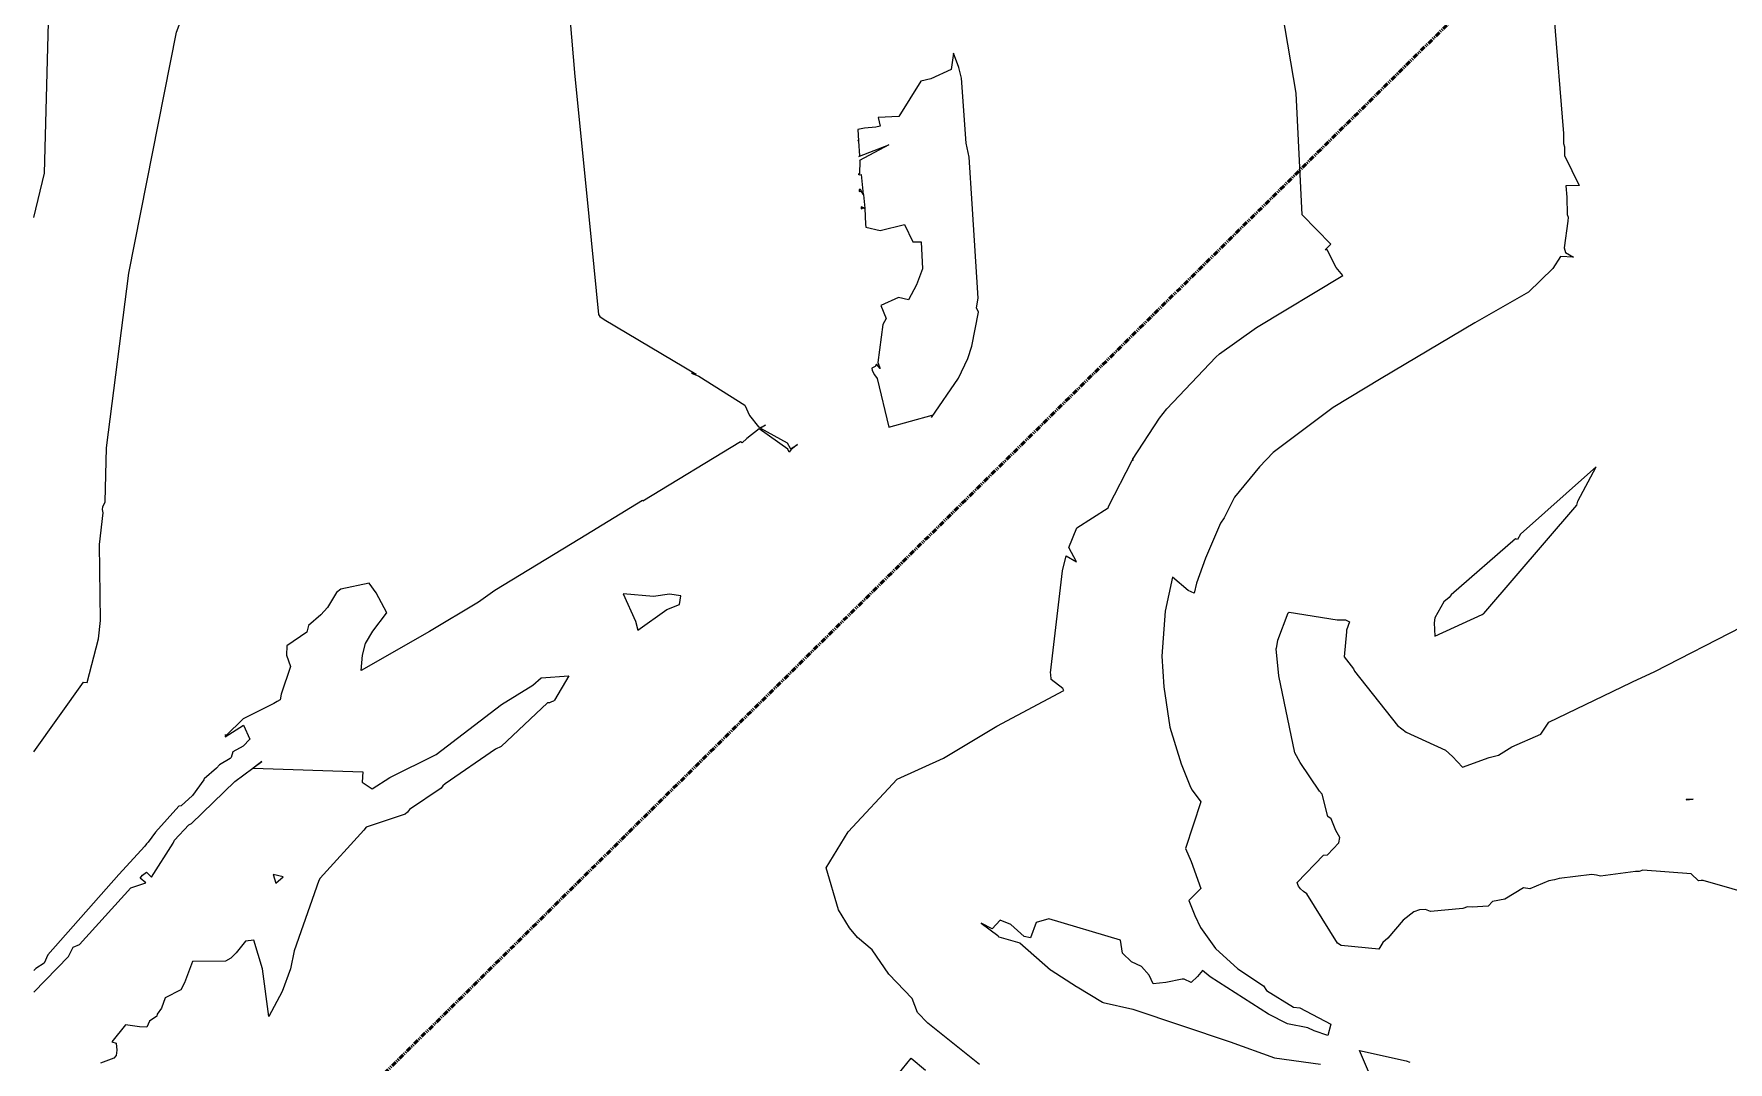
# Model space of a CAD drawing. Header units: metres. Extents: x 808189 to 809552, y 9158146 to 9159172.
# Drawn here: x 808189.3 to 808393, y 9158494.7 to 9158618.3 of the extents above; entities that cross this region are included whole.
import ezdxf

# ---------------------------------------------------------------- set-up
doc = ezdxf.new("R2010")
doc.units = ezdxf.units.M
doc.linetypes.add('ACAD_ISO08W100', pattern=[36, 24, -3, 6, -3])
doc.linetypes.add('PHANTOM2', pattern=[1.25, 0.625, -0.125, 0.125, -0.125, 0.125, -0.125])
doc.layers.add('AA L BOT', color=148, linetype='ACAD_ISO08W100')
doc.layers.add('C-TOPO-MAJR', color=9, linetype='Continuous')

msp = doc.modelspace()

# ---------------------------------------------------------------- linework, layer by layer
at = {"layer": 'AA L BOT', "color": 11, "linetype": 'PHANTOM2', "lineweight": 50, "flags": 128}
msp.add_lwpolyline([(808515.34, 9158149.88), (808502.74, 9158189.44), (808451.49, 9158234.75), (808244.49, 9158368.72), (808210.97, 9158473.14), (808364.74, 9158624.85), (808256.26, 9158970.16), (808266.12, 9159139.59), (808304.1, 9159172.13)], dxfattribs=at)
at = {"layer": 'C-TOPO-MAJR', "color": 9, "linetype": 'Continuous', "lineweight": 5}
for points, elevation in [([(808189.34, 9158532.01), (808195.3, 9158540.4), (808195.76, 9158540.34), (808197.11, 9158545.6), (808197.35, 9158547.82), (808197.21, 9158556.95), (808197.67, 9158560.75), (808197.6, 9158561.15), (808197.63, 9158561.45), (808197.9, 9158562.07), (808198.05, 9158568.57), (808200.76, 9158589.54), (808206.48, 9158618.52), (808208.5, 9158623.81), (808209.86, 9158628.99), (808211.96, 9158643.58), (808215.48, 9158666.01), (808219.28, 9158690.24), (808219.5, 9158693.46), (808216.69, 9158706.56), (808218.48, 9158713.58), (808219.12, 9158741.5)], 2780), ([(808189.34, 9158596.24), (808190.61, 9158601.56), (808191.26, 9158625.79), (808196.09, 9158656.57), (808196.95, 9158687.13), (808195.82, 9158689.08), (808193.47, 9158694.25), (808189.34, 9158697.15)], 2790), ([(808253.21, 9158626.94), (808254.37, 9158613.19), (808255.75, 9158599.19), (808257.2, 9158584.6), (808257.36, 9158584.33), (808257.87, 9158583.98), (808268.94, 9158577.41), (808268.4, 9158577.53), (808269.25, 9158577.19), (808274.78, 9158573.68), (808275.36, 9158572.43), (808276.45, 9158571.09), (808276.58, 9158571.06), (808276.6, 9158570.96), (808277.27, 9158571.28), (808276.68, 9158570.93), (808279.88, 9158569.17), (808280.23, 9158568.52), (808280.35, 9158568.47), (808281.12, 9158568.95), (808280.31, 9158568.3), (808280.11, 9158568.03), (808279.96, 9158568.4), (808276.52, 9158570.84), (808275.04, 9158569.69), (808274.46, 9158569.17), (808274.27, 9158569.29), (808262.53, 9158562.15), (808262.51, 9158562.21), (808254.95, 9158557.62), (808244.76, 9158551.41), (808244.74, 9158551.4), (808242.78, 9158550.01), (808236.91, 9158546.47), (808228.68, 9158541.79), (808228.84, 9158543.62), (808229.2, 9158545.05), (808230.1, 9158546.51), (808231.74, 9158548.67), (808231.77, 9158548.72), (808230.49, 9158551.12), (808229.66, 9158552.29), (808226.25, 9158551.56), (808225.73, 9158551.16), (808224.64, 9158549.37), (808223.84, 9158548.5), (808222.35, 9158547.21), (808222.14, 9158546.38), (808219.74, 9158544.76), (808219.71, 9158543.63), (808220.18, 9158542.29), (808219.07, 9158538.93), (808218.95, 9158538.27), (808218.6, 9158538.08), (808218.2, 9158537.84), (808214.49, 9158535.98), (808212.4, 9158533.95), (808212.39, 9158534.11), (808212.32, 9158533.94), (808212.32, 9158533.88), (808212.32, 9158533.82), (808212.33, 9158533.82), (808212.35, 9158533.83), (808214.52, 9158535.21), (808215.31, 9158533.52), (808214.5, 9158532.69), (808213.27, 9158532.01), (808213.05, 9158531.33), (808212.95, 9158531.22), (808211.65, 9158530.47), (808211.3, 9158530.07), (808209.82, 9158528.75), (808209.78, 9158528.64), (808208.42, 9158526.78), (808207.04, 9158525.54), (808206.77, 9158525.48), (808203.95, 9158522.37), (808203.08, 9158521.15), (808202.88, 9158520.96), (808202.66, 9158520.68), (808199.54, 9158517.28), (808191.01, 9158507.61), (808190.59, 9158506.61), (808189.57, 9158505.99), (808189.34, 9158505.72)], 2770), ([(808303, 9158494.43), (808296.8, 9158499.4), (808295.55, 9158500.7), (808294.93, 9158502.37), (808292.12, 9158505.31), (808290.12, 9158508.21), (808288.33, 9158509.68), (808287.37, 9158510.84), (808286.07, 9158513.02), (808284.57, 9158518.09), (808287.22, 9158522.38), (808293.13, 9158528.73), (808298.67, 9158531.27), (808305.08, 9158535.09), (808313.16, 9158539.37), (808313.03, 9158539.61), (808311.63, 9158540.69), (808311.57, 9158541.37), (808311.54, 9158541.5), (808312.99, 9158553.78), (808313.43, 9158555.58), (808314.67, 9158554.87), (808313.75, 9158556.59), (808314.69, 9158558.93), (808314.69, 9158558.95), (808318.46, 9158561.35), (808318.5, 9158561.42), (808318.51, 9158561.5), (808321.34, 9158567.05), (808321.51, 9158567.11), (808321.41, 9158567.16), (808324.66, 9158572.12), (808325.54, 9158573.24), (808331.42, 9158579.44), (808331.87, 9158579.84), (808336.29, 9158583.04), (808346.69, 9158589.27), (808345.87, 9158590.25), (808344.8, 9158592.37), (808344.54, 9158592.37), (808345.23, 9158593.03), (808341.79, 9158596.57), (808341.09, 9158611.2), (808339.44, 9158620.83)], 2760), ([(808372.03, 9158620.62), (808373.21, 9158606.34), (808373.19, 9158605.12), (808373.34, 9158604.72), (808373.32, 9158603.68), (808375.09, 9158600.09), (808373.47, 9158600.04), (808373.59, 9158598.68), (808373.63, 9158596.61), (808373.76, 9158596.27), (808373.74, 9158595.81), (808373.28, 9158592.59), (808373.43, 9158592.05), (808374.42, 9158591.48), (808372.86, 9158591.55), (808371.92, 9158590.12), (808369, 9158587.26), (808362.54, 9158583.59), (808351.29, 9158576.89), (808345.54, 9158573.41), (808338.31, 9158567.99), (808336.66, 9158566.28), (808333.66, 9158562.64), (808332.42, 9158560.14), (808331.99, 9158559.49), (808330.17, 9158555.31), (808329.08, 9158552.28), (808328.83, 9158551.08), (808328.08, 9158551.41), (808326.2, 9158553.02), (808325.34, 9158548.91), (808324.94, 9158543.52), (808325.16, 9158539.83), (808325.9, 9158534.99), (808327.25, 9158530.57), (808328.38, 9158527.77), (808328.56, 9158527.39), (808329.6, 9158526), (808327.76, 9158520.41), (808328.44, 9158518.83), (808329.6, 9158515.58), (808328.16, 9158514.15), (808328.88, 9158512.34), (808329.58, 9158510.92), (808331.36, 9158508.37), (808334.06, 9158505.94), (808337.16, 9158503.87), (808337.51, 9158503.31), (808340.76, 9158501.31), (808341.51, 9158501.24), (808345.25, 9158499.28), (808344.86, 9158497.93), (808343.22, 9158498.48), (808342.48, 9158498.83), (808340.02, 9158499.31), (808337.74, 9158500.47), (808330.72, 9158504.98), (808329.81, 9158505.74), (808329.22, 9158505.02), (808328.46, 9158504.27), (808327.6, 9158504.68), (808327.37, 9158504.68), (808325.41, 9158504.3), (808323.9, 9158504.14), (808323.4, 9158505.17), (808322.47, 9158506.2), (808321.29, 9158506.76), (808320.19, 9158507.8), (808319.95, 9158509.36), (808311.33, 9158511.93), (808309.8, 9158511.51), (808309.14, 9158509.64), (808308.39, 9158509.81), (808306.76, 9158511.28), (808305.5, 9158511.8), (808304.52, 9158510.75), (808303.22, 9158511.44), (808305.2, 9158509.93), (808305.22, 9158509.9), (808305.25, 9158509.87), (808305.26, 9158509.85), (808305.27, 9158509.83), (808305.34, 9158509.78), (808307.87, 9158509.05), (808311.53, 9158505.8), (808311.62, 9158505.77), (808314.65, 9158503.79), (808314.74, 9158503.75), (808317.78, 9158501.93), (808317.86, 9158501.89), (808321.42, 9158501.08), (808333.12, 9158497.15), (808338.46, 9158495.22), (808343.99, 9158494.48)], 2750), ([(808396.98, 9158514.55), (808389.98, 9158516.53), (808389.74, 9158516.54), (808389.44, 9158516.51), (808388.56, 9158517.34), (808382.74, 9158517.81), (808382.32, 9158517.65), (808381.85, 9158517.64), (808377.66, 9158517.09), (808377.18, 9158517.21), (808376.63, 9158517.28), (808372.67, 9158516.8), (808372.13, 9158516.63), (808371.46, 9158516.51), (808369.16, 9158515.54), (808368.38, 9158515.68), (808366.14, 9158514.3), (808364.69, 9158514.04), (808364.15, 9158513.47), (808362.24, 9158513.36), (808361.65, 9158513.39), (808361.11, 9158513.18), (808357.24, 9158512.82), (808356.61, 9158513.07), (808355.91, 9158513.01), (808355.2, 9158512.78), (808353.92, 9158511.8), (808352.09, 9158509.62), (808351.48, 9158509.08), (808351.01, 9158508.29), (808346.49, 9158508.74), (808346.06, 9158509), (808342.35, 9158514.95), (808341.95, 9158515.22), (808341.6, 9158515.54), (808341.36, 9158515.87), (808341.27, 9158516.06), (808341.18, 9158516.29), (808344.37, 9158519.59), (808344.83, 9158519.62), (808346.22, 9158521.07), (808346.31, 9158521.73), (808345.84, 9158522.56), (808345.28, 9158523.98), (808344.88, 9158524.23), (808344.21, 9158526.93), (808343.89, 9158527.29), (808341.54, 9158530.74), (808340.93, 9158531.9), (808338.97, 9158541.16), (808338.68, 9158544.4), (808338.68, 9158544.43), (808338.69, 9158544.45), (808338.85, 9158545.43), (808340.11, 9158548.73), (808340.24, 9158548.81), (808346.01, 9158547.89), (808346.99, 9158547.89), (808347.47, 9158547.64), (808347.12, 9158546.65), (808347.11, 9158546.54), (808347.14, 9158546.42), (808346.84, 9158543.45), (808347.95, 9158541.99), (808348.09, 9158541.72), (808353.25, 9158535.18), (808354.28, 9158534.39), (808359.01, 9158532.22), (808359.86, 9158531.47), (808361.07, 9158530.16), (808364.28, 9158531.33), (808365.38, 9158531.61), (808366.98, 9158532.61), (808370.47, 9158534.14), (808371.43, 9158535.58), (808381.34, 9158540.34), (808381.49, 9158540.44), (808384.18, 9158541.67), (808394.65, 9158547.06)], 2740), ([(808189.34, 9158503.14), (808193.48, 9158507.41), (808194.05, 9158508.54), (808194.82, 9158508.86), (808200.98, 9158515.66), (808202.8, 9158516.25), (808202.1, 9158516.83), (808202.39, 9158517.2), (808202.87, 9158517.57), (808203.46, 9158516.94), (808206.07, 9158521.02), (808206.23, 9158521.39), (808207.98, 9158523.25), (808208.3, 9158523.41), (808213.49, 9158528.45), (808216.73, 9158530.87), (808215.71, 9158530.06), (808228.87, 9158529.63), (808228.8, 9158528.37), (808229.99, 9158527.57), (808232.12, 9158528.92), (808237.69, 9158531.71), (808245.53, 9158537.69), (808249.31, 9158540.01), (808250.3, 9158540.93), (808253.63, 9158541.15), (808251.91, 9158538.21), (808251.8, 9158538.11), (808251.55, 9158538.03), (808251.32, 9158537.91), (808251.07, 9158537.89), (808245.52, 9158532.64), (808244.81, 9158532.34), (808238.77, 9158528.16), (808238.51, 9158527.94), (808238.31, 9158527.66), (808234.48, 9158525.08), (808234.26, 9158524.76), (808233.95, 9158524.53), (808229.27, 9158522.98), (808229, 9158522.61), (808223.74, 9158516.84), (808223.59, 9158516.56), (808220.64, 9158508.1), (808220.19, 9158505.95), (808219.18, 9158503.19), (808217.59, 9158500.2), (808216.83, 9158505.93), (808215.79, 9158509.37), (808214.79, 9158509.26), (808213.65, 9158507.85), (808213.02, 9158507.2), (808212.39, 9158506.86), (808208.39, 9158506.8), (808207.45, 9158504.26), (808207.02, 9158503.41), (808205.11, 9158502.43), (808204.66, 9158501.2), (808204.14, 9158500.5), (808204.12, 9158500.25), (808203.25, 9158499.64), (808202.91, 9158498.94), (808202.03, 9158498.95), (808200.35, 9158499.2), (808198.71, 9158497.16), (808199.24, 9158496.99), (808199.31, 9158496.17), (808199.24, 9158495.53), (808198.94, 9158495.21), (808197.33, 9158494.6)], 2770), ([(808292.7, 9158492.62), (808294.78, 9158495.21), (808296.53, 9158493.75)], 2760), ([(808349.9, 9158493.31), (808348.69, 9158496.12), (808354.28, 9158494.86), (808354.72, 9158494.7)], 2750)]:
    msp.add_lwpolyline(points, dxfattribs=dict(at, elevation=elevation))
for points, elevation in [([(808289.31, 9158595.44), (808289.34, 9158595.1), (808291.05, 9158594.69), (808294.01, 9158595.4), (808295, 9158593.32), (808295.98, 9158593.32), (808296.15, 9158590.09), (808295.45, 9158588.15), (808294.48, 9158586.34), (808293.29, 9158586.62), (808291.16, 9158585.68), (808291.8, 9158584.09), (808291.39, 9158583.4), (808290.77, 9158578.81), (808291.05, 9158578.09), (808290.63, 9158578.61), (808290.48, 9158578.34), (808290.08, 9158578.14), (808290.12, 9158577.86), (808290.38, 9158577.35), (808290.72, 9158576.88), (808292.12, 9158571.03), (808297.33, 9158572.47), (808297.24, 9158572.21), (808300.48, 9158576.93), (808301.61, 9158579.29), (808302.09, 9158580.76), (808302.89, 9158584.88), (808302.66, 9158585.37), (808302.84, 9158586.56), (808302.14, 9158597.9), (808301.78, 9158603.49), (808301.42, 9158605.16), (808300.83, 9158612.99), (808300.53, 9158614.27), (808299.89, 9158615.99), (808299.6, 9158614.02), (808297.16, 9158612.93), (808295.96, 9158612.64), (808293.3, 9158608.37), (808290.81, 9158608.25), (808291.06, 9158607.21), (808290.55, 9158607.11), (808289.17, 9158606.99), (808288.4, 9158606.81), (808288.45, 9158605.46), (808288.4, 9158605.48), (808288.45, 9158605.42), (808288.59, 9158603.65), (808288.52, 9158603.58), (808288.59, 9158603.62), (808292.11, 9158604.98), (808288.6, 9158603.08), (808288.61, 9158603.04), (808288.59, 9158601.51), (808288.42, 9158601.45), (808288.59, 9158601.36), (808288.78, 9158601.42), (808289.04, 9158598.99), (808288.72, 9158599.59), (808288.54, 9158599.62), (808288.55, 9158599.37), (808288.75, 9158599.4), (808289.05, 9158598.95), (808289.22, 9158597.35), (808288.77, 9158597.53), (808288.78, 9158597.3), (808288.97, 9158597.39), (808289.22, 9158597.34), (808289.31, 9158595.44), (808289.3, 9158595.44), (808289.31, 9158595.44)], 2770), ([(808377.13, 9158566.27), (808376.46, 9158565.66), (808368.03, 9158558.16), (808367.68, 9158557.52), (808367.42, 9158557.62), (808359.7, 9158550.88), (808359.47, 9158550.57), (808358.83, 9158550.06), (808357.73, 9158548.13), (808357.65, 9158547.52), (808357.74, 9158545.91), (808363.44, 9158548.54), (808363.56, 9158548.62), (808363.58, 9158548.62), (808363.59, 9158548.64), (808363.62, 9158548.65), (808363.63, 9158548.66), (808374.82, 9158561.68), (808374.93, 9158562.16), (808377.13, 9158566.27)], 2750), ([(808265.44, 9158549.13), (808266.95, 9158549.73), (808267.09, 9158550.77), (808265.75, 9158550.97), (808263.82, 9158550.69), (808260.19, 9158551), (808261.64, 9158547.73), (808261.95, 9158546.63), (808265.44, 9158549.13)], 2770), ([(808387.94, 9158526.26), (808387.96, 9158526.24), (808388.8, 9158526.34), (808387.96, 9158526.27), (808387.95, 9158526.26), (808387.95, 9158526.26), (808387.95, 9158526.26), (808387.95, 9158526.26), (808387.94, 9158526.26)], 2730), ([(808219.31, 9158517), (808218.1, 9158517.27), (808218.42, 9158516.24), (808219.31, 9158517)], 2770)]:
    msp.add_lwpolyline(points, close=True, dxfattribs=dict(at, elevation=elevation))

doc.saveas('drawing.dxf')
